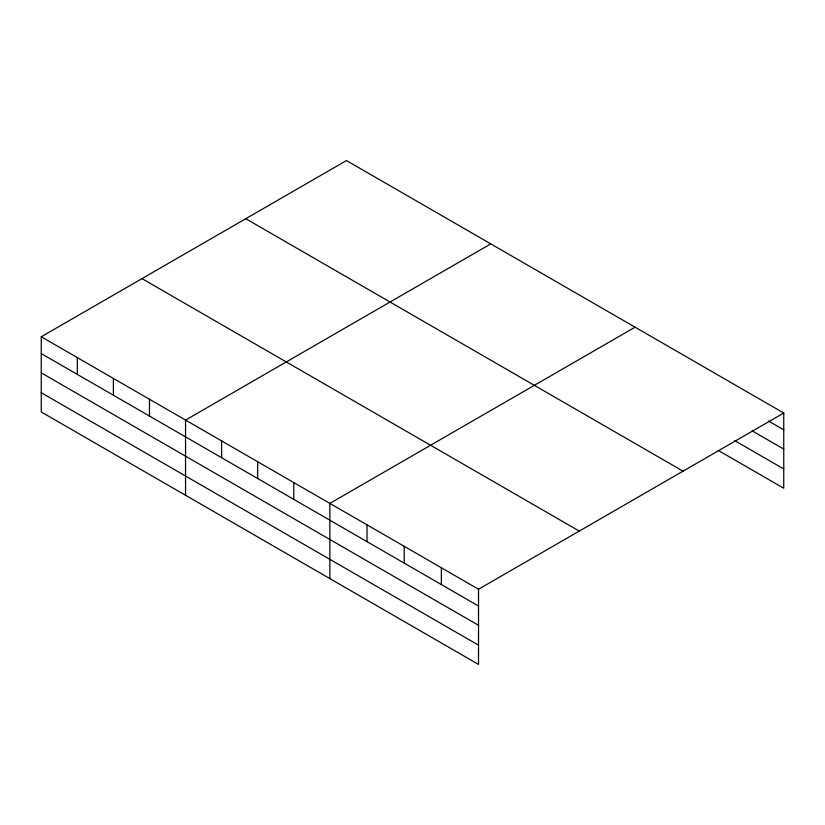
<?xml version="1.0" encoding="UTF-8"?>
<svg xmlns="http://www.w3.org/2000/svg" width="825" height="825" viewBox="0 0 825 825"><rect width="100%" height="100%" fill="white"/><g stroke="black" fill="none" stroke-linecap="round" stroke-linejoin="round"><path stroke-width="1.24" d="M478.531 625.309L478.531 589.236L41.25 336.775L41.25 411.974L478.531 664.434L478.531 625.309L41.25 372.848M718.163 450.357L783.75 488.225L783.75 413.026L346.469 160.566L41.25 336.775M490.772 243.87L185.553 420.09L185.553 495.289M635.075 327.185L329.856 503.405L329.856 578.603M478.531 589.236L783.75 413.026M768.446 420.987L783.75 429.815M752.049 430.784L783.75 449.089M734.559 440.55L783.75 468.951M245.747 218.708L683.028 471.178M141.972 278.623L579.253 531.083M41.25 353.574L478.531 606.035M41.25 392.71L478.531 645.171M441.365 567.775L441.365 584.574M404.188 546.325L404.188 563.114M367.022 524.865L367.022 541.664M293.782 482.573L293.782 499.373M257.699 461.742L257.699 478.541M221.626 440.921L221.626 457.72M149.48 399.259L149.48 416.058M113.396 378.438L113.396 395.237M77.323 357.607L77.323 374.406"/></g></svg>
